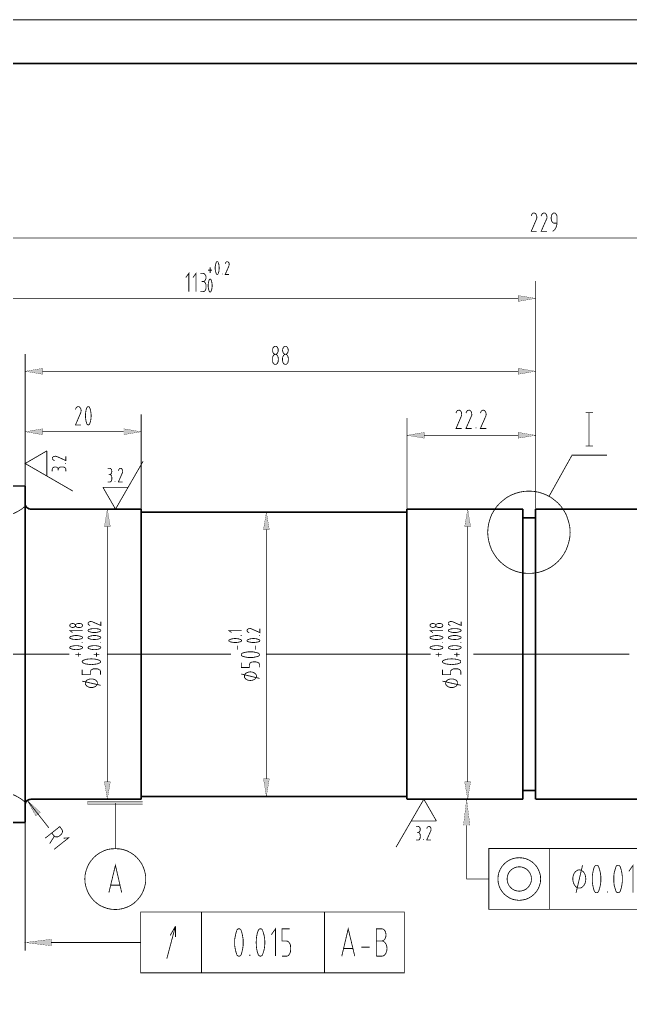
# Model space of a CAD drawing. Header units: millimetres. Extents: x 65 to 1398, y -63 to 357.
# Drawn here: x 216.4 to 280.6, y 90.8 to 193 of the extents above; entities that cross this region are included whole.
import ezdxf

# ---------------------------------------------------------------- set-up
doc = ezdxf.new("R2010")
doc.units = ezdxf.units.MM
doc.header["$LTSCALE"] = 0.25
doc.layers.add('H', color=7, linetype='Continuous')
doc.layers.add('P', color=7, linetype='Continuous')

msp = doc.modelspace()

# ---------------------------------------------------------------- hatches: boundary and pattern name
at = {"layer": 'H', "linetype": 'Continuous'}
for points in [[(268.792, 163.945), (268.792, 163.325), (270.627, 163.646), (268.792, 163.945)], [(218.811, 156.295), (218.811, 155.676), (216.976, 155.997), (218.811, 156.295)], [(268.792, 156.295), (268.792, 155.676), (270.627, 155.997), (268.792, 156.295)], [(218.811, 149.952), (218.811, 149.334), (216.976, 149.643), (218.811, 149.952)], [(227.344, 149.952), (227.344, 149.334), (229.168, 149.643), (227.344, 149.952)], [(258.929, 149.563), (258.929, 148.966), (257.093, 149.265), (258.929, 149.563)], [(268.792, 149.563), (268.792, 148.966), (270.627, 149.265), (268.792, 149.563)], [(225.302, 139.677), (225.922, 139.677), (225.623, 141.5), (225.302, 139.677)], [(242.024, 139.367), (242.632, 139.367), (242.333, 141.202), (242.024, 139.367)], [(263.16, 139.677), (263.78, 139.677), (263.482, 141.5), (263.16, 139.677)], [(225.302, 112.851), (225.922, 112.851), (225.623, 111.016), (225.302, 112.851)], [(242.024, 113.149), (242.632, 113.149), (242.333, 111.326), (242.024, 113.149)], [(263.16, 112.851), (263.78, 112.851), (263.482, 111.016), (263.16, 112.851)], [(218.57, 109.64), (218.112, 109.273), (217.217, 110.879), (218.57, 109.64)], [(223.571, 110.454), (223.571, 110.833), (229.339, 110.833), (229.339, 110.454), (223.571, 110.454)], [(263.367, 111.016), (263.711, 108.287), (263.046, 108.287), (263.367, 111.016)], [(216.976, 95.969), (219.717, 96.313), (219.717, 95.625), (216.976, 95.969)]]:
    msp.add_hatch(color=256, dxfattribs=at).paths.add_polyline_path(points)

# ---------------------------------------------------------------- linework, layer by layer
at = {"layer": 'P'}
for points, const_width in [([(147.063, 0.882), (418.677, 0.882), (418.677, 192.926), (147.063, 192.926), (147.063, 0.882)], 0.0858), ([(169.92, 5.458), (414.112, 5.458), (414.112, 188.35), (169.92, 188.35), (169.92, 5.458)], 0.171), ([(270.455, 172.626), (270.34, 172.615), (270.26, 172.546), (270.191, 172.431), (270.157, 172.305)], 0.0858), ([(270.707, 171.984), (270.742, 172.099), (270.742, 172.225), (270.73, 172.351), (270.684, 172.454), (270.616, 172.557), (270.535, 172.615), (270.455, 172.626)], 0.0858), ([(271.499, 172.626), (271.407, 172.615), (271.326, 172.546), (271.235, 172.431), (271.2, 172.305)], 0.0858), ([(271.763, 171.984), (271.808, 172.099), (271.808, 172.225), (271.785, 172.351), (271.751, 172.454), (271.682, 172.557), (271.602, 172.615), (271.499, 172.626)], 0.0858), ([(272.404, 170.711), (272.53, 170.791), (272.646, 170.906), (272.737, 171.055), (272.806, 171.239), (272.852, 171.411), (272.863, 171.617), (272.863, 172.202), (272.852, 172.339), (272.806, 172.454), (272.737, 172.546), (272.657, 172.615), (272.565, 172.626), (272.473, 172.615), (272.393, 172.546), (272.324, 172.454), (272.29, 172.339), (272.255, 172.202), (272.255, 171.995), (272.29, 171.858), (272.324, 171.743), (272.393, 171.651), (272.473, 171.583), (272.565, 171.56), (272.863, 171.56)], 0.0858), ([(270.707, 171.984), (270.157, 170.711), (270.742, 170.711)], 0.0858), ([(271.763, 171.984), (271.2, 170.711), (271.808, 170.711)], 0.0858), ([(203.558, 170), (339.531, 170)], 0.0858), ([(237.264, 167.454), (237.218, 167.511), (237.149, 167.523), (237.092, 167.511), (237.058, 167.454)], 0.0858), ([(238.205, 167.523), (238.113, 167.488), (238.044, 167.408), (237.999, 167.293)], 0.0858), ([(238.388, 167.064), (238.411, 167.179), (238.411, 167.317), (238.377, 167.419), (238.296, 167.488), (238.205, 167.523)], 0.0858), ([(236.197, 166.628), (236.622, 166.628)], 0.0858), ([(236.415, 166.319), (236.415, 166.927)], 0.0858), ([(237.058, 167.454), (236.989, 167.213), (236.943, 166.972), (236.943, 166.72), (236.989, 166.479), (237.058, 166.25)], 0.0858), ([(237.264, 166.25), (237.333, 166.479), (237.356, 166.72), (237.356, 166.972), (237.333, 167.213), (237.264, 167.454)], 0.0858), ([(238.388, 167.064), (237.999, 166.17), (238.411, 166.17)], 0.0858), ([(234.168, 164.369), (234.168, 166.284), (233.858, 165.848)], 0.0858), ([(234.924, 164.369), (234.924, 166.284), (234.615, 165.848)], 0.0858), ([(235.372, 166.284), (235.682, 166.284)], 0.0858), ([(235.682, 165.424), (235.774, 165.458), (235.854, 165.505), (235.922, 165.607), (235.969, 165.733), (235.98, 165.848), (235.969, 165.997), (235.922, 166.101), (235.854, 166.192), (235.774, 166.261), (235.682, 166.284)], 0.0858), ([(236.313, 165.607), (236.244, 165.367), (236.209, 165.125), (236.209, 164.873), (236.244, 164.633), (236.313, 164.415)], 0.0858), ([(236.519, 165.607), (236.473, 165.665), (236.415, 165.676), (236.347, 165.665), (236.313, 165.607)], 0.0858), ([(236.519, 164.415), (236.588, 164.633), (236.622, 164.873), (236.622, 165.125), (236.588, 165.367), (236.519, 165.607)], 0.0858), ([(237.058, 166.25), (237.092, 166.192), (237.149, 166.17), (237.218, 166.192), (237.264, 166.25)], 0.0858), ([(237.688, 166.17), (237.688, 166.25)], 0.0858), ([(270.616, 141.512), (270.616, 165.481)], 0.0858), ([(235.682, 165.424), (235.521, 165.424)], 0.0858), ([(235.98, 164.999), (235.969, 165.137), (235.922, 165.252), (235.854, 165.344), (235.774, 165.412), (235.682, 165.424)], 0.0858), ([(235.682, 164.369), (235.774, 164.38), (235.854, 164.449), (235.922, 164.529), (235.969, 164.655), (235.98, 164.793)], 0.0858), ([(235.98, 164.999), (235.98, 164.793)], 0.0858), ([(203.558, 163.658), (268.792, 163.658)], 0.0858), ([(235.682, 164.369), (235.372, 164.369)], 0.0858), ([(236.313, 164.415), (236.347, 164.358), (236.415, 164.323), (236.473, 164.358), (236.519, 164.415)], 0.0858), ([(268.792, 163.956), (268.792, 163.337), (270.616, 163.658), (268.792, 163.956)], 0.0247), ([(243.572, 158.199), (243.56, 158.336), (243.503, 158.451), (243.458, 158.543), (243.354, 158.612), (243.274, 158.623), (243.182, 158.612), (243.09, 158.543), (243.021, 158.451), (242.987, 158.336), (242.976, 158.199), (242.987, 158.084), (243.021, 157.958), (243.09, 157.854), (243.182, 157.809), (243.274, 157.774), (243.354, 157.809), (243.458, 157.854), (243.503, 157.958), (243.56, 158.084), (243.572, 158.199)], 0.0858), ([(244.627, 158.199), (244.605, 158.336), (244.57, 158.451), (244.501, 158.543), (244.421, 158.612), (244.318, 158.623), (244.237, 158.612), (244.157, 158.543), (244.088, 158.451), (244.042, 158.336), (244.019, 158.199), (244.042, 158.084), (244.088, 157.958), (244.157, 157.854), (244.237, 157.809), (244.318, 157.774), (244.421, 157.809), (244.501, 157.854), (244.57, 157.958), (244.605, 158.084), (244.627, 158.199)], 0.0858), ([(216.976, 143.943), (216.976, 157.821)], 0.0858), ([(243.572, 157.35), (243.56, 157.488), (243.503, 157.591), (243.458, 157.694), (243.354, 157.763), (243.274, 157.774), (243.182, 157.763), (243.09, 157.694), (243.021, 157.591), (242.987, 157.488), (242.976, 157.35)], 0.0858), ([(242.976, 157.144), (242.976, 157.35)], 0.0858), ([(243.572, 157.35), (243.572, 157.144)], 0.0858), ([(244.627, 157.35), (244.605, 157.488), (244.57, 157.591), (244.501, 157.694), (244.421, 157.763), (244.318, 157.774), (244.237, 157.763), (244.157, 157.694), (244.088, 157.591), (244.042, 157.488), (244.019, 157.35)], 0.0858), ([(244.019, 157.144), (244.019, 157.35)], 0.0858), ([(244.627, 157.35), (244.627, 157.144)], 0.0858), ([(270.616, 141.512), (270.616, 157.821)], 0.0858), ([(218.8, 156.306), (218.8, 155.687), (216.976, 155.997), (218.8, 156.306)], 0.0247), ([(242.976, 157.144), (242.987, 157.006), (243.021, 156.88), (243.09, 156.8), (243.182, 156.731), (243.274, 156.719), (243.354, 156.731), (243.458, 156.8), (243.503, 156.88), (243.56, 157.006), (243.572, 157.144)], 0.0858), ([(244.019, 157.144), (244.042, 157.006), (244.088, 156.88), (244.157, 156.8), (244.237, 156.731), (244.318, 156.719), (244.421, 156.731), (244.501, 156.8), (244.57, 156.88), (244.605, 157.006), (244.627, 157.144)], 0.0858), ([(268.792, 156.306), (268.792, 155.687), (270.616, 155.997), (268.792, 156.306)], 0.0247), ([(268.792, 155.997), (218.8, 155.997)], 0.0858), ([(222.562, 152.281), (222.446, 152.258), (222.367, 152.2), (222.298, 152.086), (222.263, 151.971)], 0.0858), ([(222.814, 151.638), (222.848, 151.742), (222.859, 151.891), (222.837, 152.006), (222.79, 152.12), (222.722, 152.212), (222.642, 152.269), (222.562, 152.281)], 0.0858), ([(223.456, 152.177), (223.376, 151.913), (223.329, 151.627), (223.307, 151.317), (223.329, 151.031), (223.376, 150.744), (223.456, 150.469)], 0.0858), ([(223.754, 152.177), (223.72, 152.246), (223.651, 152.281), (223.582, 152.281), (223.513, 152.246), (223.456, 152.177)], 0.0858), ([(223.754, 150.469), (223.846, 150.744), (223.892, 151.031), (223.915, 151.317), (223.892, 151.627), (223.846, 151.913), (223.754, 152.177)], 0.0858), ([(216.976, 143.943), (216.976, 151.467)], 0.0858), ([(222.814, 151.638), (222.263, 150.354), (222.859, 150.354)], 0.0858), ([(229.168, 141.512), (229.168, 151.467)], 0.0858), ([(262.805, 151.272), (262.255, 149.987), (262.839, 149.987)], 0.0858), ([(262.553, 151.913), (262.45, 151.891), (262.358, 151.834), (262.289, 151.719), (262.255, 151.593)], 0.0858), ([(262.805, 151.272), (262.839, 151.374), (262.839, 151.512), (262.828, 151.638), (262.794, 151.742), (262.725, 151.834), (262.633, 151.902), (262.553, 151.913)], 0.0858), ([(263.86, 151.272), (263.298, 149.987), (263.906, 149.987)], 0.0858), ([(263.597, 151.913), (263.505, 151.891), (263.424, 151.834), (263.344, 151.719), (263.298, 151.593)], 0.0858), ([(263.86, 151.272), (263.906, 151.374), (263.906, 151.512), (263.895, 151.638), (263.849, 151.742), (263.78, 151.834), (263.699, 151.902), (263.597, 151.913)], 0.0858), ([(265.374, 151.272), (264.812, 149.987), (265.42, 149.987)], 0.0858), ([(265.11, 151.913), (265.019, 151.891), (264.927, 151.834), (264.858, 151.719), (264.812, 151.593)], 0.0858), ([(265.374, 151.272), (265.409, 151.374), (265.42, 151.512), (265.385, 151.638), (265.351, 151.742), (265.283, 151.834), (265.202, 151.902), (265.11, 151.913)], 0.0858), ([(275.891, 151.65), (276.659, 151.65)], 0.0858), ([(276.224, 151.65), (276.224, 148.14)], 0.0858), ([(223.456, 150.469), (223.513, 150.4), (223.582, 150.365), (223.651, 150.365), (223.72, 150.4), (223.754, 150.469)], 0.0858), ([(257.093, 141.512), (257.093, 151.099)], 0.0858), ([(270.616, 141.512), (270.616, 151.099)], 0.0858), ([(218.8, 149.952), (218.8, 149.334), (216.976, 149.643), (218.8, 149.952)], 0.0247), ([(218.8, 149.643), (227.332, 149.643)], 0.0858), ([(227.332, 149.952), (227.332, 149.334), (229.168, 149.643), (227.332, 149.952)], 0.0247), ([(258.917, 149.574), (258.917, 148.966), (257.093, 149.265), (258.917, 149.574)], 0.0247), ([(268.792, 149.265), (258.917, 149.265)], 0.0858), ([(264.354, 149.987), (264.354, 150.09)], 0.0858), ([(268.792, 149.574), (268.792, 148.966), (270.616, 149.265), (268.792, 149.574)], 0.0247), ([(275.891, 148.14), (276.659, 148.14)], 0.0858), ([(219.259, 147.636), (216.976, 146.306), (221.999, 143.404)], 0.0858), ([(219.259, 147.636), (219.259, 144.987)], 0.0858), ([(220.302, 147.04), (220.176, 147.074), (220.038, 147.051), (219.924, 147.017), (219.855, 146.925), (219.82, 146.845)], 0.0858), ([(220.302, 147.04), (221.254, 146.615), (221.254, 147.074)], 0.0858), ([(272.026, 142.854), (274.446, 147.189), (278.105, 147.189)], 0.0858), ([(219.82, 146.845), (219.855, 146.753), (219.935, 146.673), (220.061, 146.615)], 0.0858), ([(221.254, 146.283), (221.173, 146.283)], 0.0858), ([(225.153, 143.794), (226.472, 141.512), (229.374, 146.546)], 0.0858), ([(220.451, 145.709), (220.428, 145.801), (220.359, 145.87), (220.268, 145.927), (220.142, 145.939), (220.015, 145.927), (219.9, 145.87), (219.832, 145.801), (219.82, 145.709)], 0.0858), ([(219.82, 145.48), (219.82, 145.709)], 0.0858), ([(220.772, 145.939), (220.646, 145.927), (220.554, 145.87), (220.485, 145.801), (220.451, 145.709)], 0.0858), ([(220.451, 145.709), (220.451, 145.594)], 0.0858), ([(220.772, 145.939), (220.933, 145.939)], 0.0858), ([(221.254, 145.709), (221.231, 145.801), (221.162, 145.87), (221.059, 145.927), (220.933, 145.939)], 0.0858), ([(221.254, 145.709), (221.254, 145.48)], 0.0858), ([(225.647, 145.801), (225.865, 145.801)], 0.0858), ([(225.865, 145.159), (225.749, 145.159)], 0.0858), ([(225.865, 145.159), (225.945, 145.181), (226.025, 145.25), (226.071, 145.354), (226.082, 145.468), (226.071, 145.594), (226.025, 145.709), (225.945, 145.778), (225.865, 145.801)], 0.0858), ([(226.082, 144.837), (226.071, 144.964), (226.025, 145.055), (225.945, 145.124), (225.865, 145.159)], 0.0858), ([(227.183, 145.307), (226.77, 144.356), (227.229, 144.356)], 0.0858), ([(226.988, 145.801), (226.896, 145.767), (226.816, 145.675), (226.77, 145.549)], 0.0858), ([(227.183, 145.307), (227.229, 145.434), (227.218, 145.571), (227.172, 145.698), (227.091, 145.778), (226.988, 145.801)], 0.0858), ([(225.865, 144.356), (225.647, 144.356)], 0.0858), ([(225.865, 144.356), (225.945, 144.39), (226.025, 144.448), (226.071, 144.551), (226.082, 144.677)], 0.0858), ([(226.082, 144.837), (226.082, 144.677)], 0.0858), ([(226.426, 144.356), (226.426, 144.436)], 0.0858), ([(213.914, 143.943), (216.976, 143.943)], 0.171), ([(216.976, 143.943), (216.976, 108.585)], 0.171), ([(225.153, 143.794), (227.791, 143.794)], 0.0858), ([(274.24, 139.069), (274.216, 139.573), (274.125, 140.032), (273.987, 140.503), (273.815, 140.961), (273.574, 141.386), (273.299, 141.787), (272.978, 142.142), (272.611, 142.452), (272.221, 142.75), (271.785, 142.98), (271.35, 143.163), (270.879, 143.301), (270.397, 143.381), (269.916, 143.404), (269.434, 143.381), (268.952, 143.301), (268.482, 143.163), (268.035, 142.98), (267.61, 142.75), (267.221, 142.452), (266.854, 142.142), (266.532, 141.787), (266.257, 141.386), (266.005, 140.961), (265.833, 140.503), (265.696, 140.032), (265.615, 139.573), (265.58, 139.069), (265.615, 138.587), (265.696, 138.129), (265.833, 137.658), (266.005, 137.2), (266.257, 136.775), (266.532, 136.374), (266.854, 136.018), (267.221, 135.697), (267.61, 135.41), (268.035, 135.181), (268.482, 134.997), (268.952, 134.859), (269.434, 134.78), (269.916, 134.757), (270.397, 134.78), (270.879, 134.859), (271.35, 134.997), (271.785, 135.181), (272.221, 135.41), (272.611, 135.697), (272.978, 136.018), (273.299, 136.374), (273.574, 136.775), (273.815, 137.2), (273.987, 137.658), (274.125, 138.129), (274.216, 138.587), (274.24, 139.069)], 0.0858), ([(216.976, 142.108), (216.999, 141.936), (217.079, 141.752), (217.217, 141.638), (217.389, 141.534), (217.584, 141.512)], 0.171), ([(213.914, 140.755), (214.396, 140.755), (214.878, 140.8), (215.359, 140.915), (215.818, 141.076), (216.242, 141.294), (216.655, 141.546), (217.034, 141.867)], 0.0858), ([(217.584, 141.512), (229.168, 141.512)], 0.171), ([(225.612, 141.512), (223.788, 141.512)], 0.0858), ([(225.302, 139.677), (225.922, 139.677), (225.612, 141.512), (225.302, 139.677)], 0.0247), ([(229.168, 141.512), (229.168, 111.028)], 0.171), ([(229.168, 141.202), (257.093, 141.202)], 0.171), ([(242.322, 141.202), (240.499, 141.202)], 0.0858), ([(242.024, 139.378), (242.632, 139.378), (242.322, 141.202), (242.024, 139.378)], 0.0247), ([(257.093, 141.512), (257.093, 111.028)], 0.171), ([(257.093, 141.512), (269.285, 141.512)], 0.171), ([(263.16, 139.677), (263.78, 139.677), (263.482, 141.512), (263.16, 139.677)], 0.0247), ([(263.367, 141.512), (265.294, 141.512)], 0.0858), ([(269.285, 141.512), (269.285, 111.028)], 0.171), ([(270.616, 141.512), (270.616, 111.028)], 0.171), ([(270.616, 141.512), (290.135, 141.512)], 0.171), ([(269.285, 140.606), (270.616, 140.606)], 0.171), ([(225.612, 112.851), (225.612, 139.677)], 0.0858), ([(242.322, 113.161), (242.322, 139.378)], 0.0858), ([(263.482, 139.677), (263.482, 112.851)], 0.0858), ([(224.029, 129.676), (223.926, 129.699), (223.8, 129.699), (223.685, 129.653), (223.605, 129.573), (223.582, 129.492)], 0.0858), ([(224.029, 129.676), (224.924, 129.286), (224.924, 129.699)], 0.0858), ([(261.899, 129.676), (261.785, 129.699), (261.647, 129.699), (261.532, 129.653), (261.463, 129.573), (261.441, 129.492)], 0.0858), ([(261.899, 129.676), (262.794, 129.286), (262.794, 129.699)], 0.0858), ([(223.02, 128.747), (221.667, 128.747), (221.965, 128.54)], 0.0858), ([(221.965, 129.492), (221.85, 129.481), (221.747, 129.435), (221.678, 129.366), (221.667, 129.286), (221.678, 129.205), (221.747, 129.137), (221.85, 129.091), (221.965, 129.068), (222.08, 129.091), (222.171, 129.137), (222.24, 129.205), (222.263, 129.286), (222.24, 129.366), (222.171, 129.435), (222.08, 129.481), (221.965, 129.492)], 0.0858), ([(222.562, 129.492), (222.446, 129.481), (222.355, 129.435), (222.286, 129.366), (222.263, 129.286), (222.286, 129.205), (222.355, 129.137), (222.446, 129.091), (222.562, 129.068)], 0.0858), ([(222.562, 129.492), (222.71, 129.492)], 0.0858), ([(222.71, 129.068), (222.562, 129.068)], 0.0858), ([(222.71, 129.068), (222.825, 129.091), (222.917, 129.137), (222.985, 129.205), (223.02, 129.286), (222.985, 129.366), (222.917, 129.435), (222.825, 129.481), (222.71, 129.492)], 0.0858), ([(223.662, 128.861), (223.605, 128.816), (223.582, 128.747), (223.605, 128.701), (223.662, 128.655)], 0.0858), ([(223.582, 129.492), (223.605, 129.4), (223.685, 129.332), (223.8, 129.286)], 0.0858), ([(224.844, 128.861), (224.626, 128.93), (224.374, 128.953), (224.132, 128.953), (223.88, 128.93), (223.662, 128.861)], 0.0858), ([(224.844, 128.655), (224.901, 128.701), (224.924, 128.747), (224.901, 128.816), (224.844, 128.861)], 0.0858), ([(239.718, 128.747), (238.377, 128.747), (238.675, 128.54)], 0.0858), ([(240.751, 128.93), (240.636, 128.965), (240.51, 128.953), (240.395, 128.919), (240.315, 128.85), (240.292, 128.747)], 0.0858), ([(240.292, 128.747), (240.315, 128.666), (240.395, 128.586), (240.521, 128.54)], 0.0858), ([(240.751, 128.93), (241.634, 128.54), (241.634, 128.965)], 0.0858), ([(260.867, 128.747), (259.525, 128.747), (259.812, 128.54)], 0.0858), ([(259.812, 129.492), (259.709, 129.481), (259.605, 129.435), (259.536, 129.366), (259.525, 129.286), (259.536, 129.205), (259.605, 129.137), (259.709, 129.091), (259.812, 129.068), (259.938, 129.091), (260.041, 129.137), (260.11, 129.205), (260.121, 129.286), (260.11, 129.366), (260.041, 129.435), (259.938, 129.481), (259.812, 129.492)], 0.0858), ([(260.42, 129.492), (260.317, 129.481), (260.213, 129.435), (260.144, 129.366), (260.121, 129.286), (260.144, 129.205), (260.213, 129.137), (260.317, 129.091), (260.42, 129.068)], 0.0858), ([(260.42, 129.492), (260.569, 129.492)], 0.0858), ([(260.569, 129.068), (260.42, 129.068)], 0.0858), ([(260.569, 129.068), (260.683, 129.091), (260.775, 129.137), (260.844, 129.205), (260.867, 129.286), (260.844, 129.366), (260.775, 129.435), (260.683, 129.481), (260.569, 129.492)], 0.0858), ([(261.521, 128.861), (261.463, 128.816), (261.441, 128.747), (261.463, 128.701), (261.521, 128.655)], 0.0858), ([(261.441, 129.492), (261.463, 129.4), (261.555, 129.332), (261.659, 129.286)], 0.0858), ([(262.702, 128.861), (262.484, 128.93), (262.243, 128.953), (261.991, 128.953), (261.738, 128.93), (261.521, 128.861)], 0.0858), ([(262.702, 128.655), (262.759, 128.701), (262.794, 128.747), (262.759, 128.816), (262.702, 128.861)], 0.0858), ([(221.736, 128.116), (221.678, 128.07), (221.667, 128.025), (221.678, 127.956), (221.736, 127.91)], 0.0858), ([(222.928, 128.116), (222.699, 128.185), (222.47, 128.231), (222.218, 128.231), (221.965, 128.185), (221.736, 128.116)], 0.0858), ([(221.736, 127.91), (221.965, 127.841), (222.218, 127.818), (222.47, 127.818), (222.699, 127.841), (222.928, 127.91)], 0.0858), ([(222.928, 127.91), (222.985, 127.956), (223.02, 128.025), (222.985, 128.07), (222.928, 128.116)], 0.0858), ([(223.662, 128.116), (223.605, 128.07), (223.582, 128.025), (223.605, 127.956), (223.662, 127.91)], 0.0858), ([(223.662, 128.655), (223.88, 128.586), (224.132, 128.54), (224.374, 128.54), (224.626, 128.586), (224.844, 128.655)], 0.0858), ([(224.844, 128.116), (224.626, 128.185), (224.374, 128.231), (224.132, 128.231), (223.88, 128.185), (223.662, 128.116)], 0.0858), ([(223.662, 127.91), (223.88, 127.841), (224.132, 127.818), (224.374, 127.818), (224.626, 127.841), (224.844, 127.91)], 0.0858), ([(224.844, 127.91), (224.901, 127.956), (224.924, 128.025), (224.901, 128.07), (224.844, 128.116)], 0.0858), ([(238.457, 127.795), (238.4, 127.761), (238.377, 127.703), (238.4, 127.635), (238.457, 127.588)], 0.0858), ([(239.638, 127.795), (239.42, 127.875), (239.168, 127.91), (238.927, 127.91), (238.675, 127.875), (238.457, 127.795)], 0.0858), ([(239.718, 128.231), (239.638, 128.231)], 0.0858), ([(239.638, 127.588), (239.696, 127.635), (239.718, 127.703), (239.696, 127.761), (239.638, 127.795)], 0.0858), ([(240.372, 127.795), (240.315, 127.761), (240.292, 127.703), (240.315, 127.635), (240.372, 127.588)], 0.0858), ([(241.565, 127.795), (241.336, 127.875), (241.083, 127.91), (240.842, 127.91), (240.602, 127.875), (240.372, 127.795)], 0.0858), ([(241.634, 128.231), (241.565, 128.231)], 0.0858), ([(241.565, 127.588), (241.623, 127.635), (241.634, 127.703), (241.623, 127.761), (241.565, 127.795)], 0.0858), ([(259.594, 128.116), (259.536, 128.07), (259.525, 128.025), (259.536, 127.956), (259.594, 127.91)], 0.0858), ([(260.798, 128.116), (260.557, 128.185), (260.328, 128.231), (260.075, 128.231), (259.835, 128.185), (259.594, 128.116)], 0.0858), ([(259.594, 127.91), (259.835, 127.841), (260.075, 127.818), (260.328, 127.818), (260.557, 127.841), (260.798, 127.91)], 0.0858), ([(260.798, 127.91), (260.844, 127.956), (260.878, 128.025), (260.844, 128.07), (260.798, 128.116)], 0.0858), ([(261.521, 128.116), (261.463, 128.07), (261.441, 128.025), (261.463, 127.956), (261.521, 127.91)], 0.0858), ([(261.521, 128.655), (261.738, 128.586), (261.991, 128.54), (262.243, 128.54), (262.484, 128.586), (262.702, 128.655)], 0.0858), ([(262.702, 128.116), (262.484, 128.185), (262.243, 128.231), (261.991, 128.231), (261.738, 128.185), (261.521, 128.116)], 0.0858), ([(261.521, 127.91), (261.738, 127.841), (261.991, 127.818), (262.243, 127.818), (262.484, 127.841), (262.702, 127.91)], 0.0858), ([(262.702, 127.91), (262.759, 127.956), (262.794, 128.025), (262.759, 128.07), (262.702, 128.116)], 0.0858), ([(221.736, 127.073), (221.678, 127.015), (221.667, 126.958), (221.678, 126.9), (221.736, 126.855)], 0.0858), ([(222.928, 127.073), (222.699, 127.13), (222.47, 127.164), (222.218, 127.164), (221.965, 127.13), (221.736, 127.073)], 0.0858), ([(221.736, 126.855), (221.965, 126.786), (222.218, 126.752), (222.47, 126.752), (222.699, 126.786), (222.928, 126.855)], 0.0858), ([(223.02, 127.486), (222.928, 127.486)], 0.0858), ([(222.928, 126.855), (222.985, 126.9), (223.02, 126.958), (222.985, 127.015), (222.928, 127.073)], 0.0858), ([(223.662, 127.073), (223.605, 127.015), (223.582, 126.958), (223.605, 126.9), (223.662, 126.855)], 0.0858), ([(224.844, 127.073), (224.626, 127.13), (224.374, 127.164), (224.132, 127.164), (223.88, 127.13), (223.662, 127.073)], 0.0858), ([(223.662, 126.855), (223.88, 126.786), (224.132, 126.752), (224.374, 126.752), (224.626, 126.786), (224.844, 126.855)], 0.0858), ([(224.924, 127.486), (224.844, 127.486)], 0.0858), ([(224.844, 126.855), (224.901, 126.9), (224.924, 126.958), (224.901, 127.015), (224.844, 127.073)], 0.0858), ([(238.457, 127.588), (238.675, 127.531), (238.927, 127.497), (239.168, 127.497), (239.42, 127.531), (239.638, 127.588)], 0.0858), ([(239.272, 126.752), (239.272, 127.164)], 0.0858), ([(240.372, 127.588), (240.602, 127.531), (240.842, 127.497), (241.083, 127.497), (241.336, 127.531), (241.565, 127.588)], 0.0858), ([(241.198, 126.752), (241.198, 127.164)], 0.0858), ([(259.594, 127.073), (259.536, 127.015), (259.525, 126.958), (259.536, 126.9), (259.594, 126.855)], 0.0858), ([(260.798, 127.073), (260.557, 127.13), (260.328, 127.164), (260.075, 127.164), (259.835, 127.13), (259.594, 127.073)], 0.0858), ([(259.594, 126.855), (259.835, 126.786), (260.075, 126.752), (260.328, 126.752), (260.557, 126.786), (260.798, 126.855)], 0.0858), ([(260.867, 127.486), (260.798, 127.486)], 0.0858), ([(260.798, 126.855), (260.844, 126.9), (260.878, 126.958), (260.844, 127.015), (260.798, 127.073)], 0.0858), ([(261.521, 127.073), (261.463, 127.015), (261.441, 126.958), (261.463, 126.9), (261.521, 126.855)], 0.0858), ([(262.702, 127.073), (262.484, 127.13), (262.243, 127.164), (261.991, 127.164), (261.738, 127.13), (261.521, 127.073)], 0.0858), ([(261.521, 126.855), (261.738, 126.786), (261.991, 126.752), (262.243, 126.752), (262.484, 126.786), (262.702, 126.855)], 0.0858), ([(262.794, 127.486), (262.702, 127.486)], 0.0858), ([(262.702, 126.855), (262.759, 126.9), (262.794, 126.958), (262.759, 127.015), (262.702, 127.073)], 0.0858), ([(214.178, 126.27), (221.61, 126.27)], 0.0858), ([(222.859, 126.213), (222.263, 126.213)], 0.0858), ([(222.562, 126.006), (222.562, 126.442)], 0.0858), ([(223.089, 125.627), (223.02, 125.582), (222.974, 125.513), (222.974, 125.444), (223.02, 125.375), (223.089, 125.341)], 0.0858), ([(224.787, 125.627), (224.511, 125.719), (224.224, 125.765), (223.937, 125.776), (223.64, 125.765), (223.341, 125.719), (223.089, 125.627)], 0.0858), ([(224.775, 126.213), (224.19, 126.213)], 0.0858), ([(224.476, 126.006), (224.476, 126.442)], 0.0858), ([(224.787, 125.341), (224.855, 125.375), (224.889, 125.444), (224.889, 125.513), (224.855, 125.582), (224.787, 125.627)], 0.0858), ([(225.612, 126.27), (238.618, 126.27)], 0.0858), ([(239.787, 126.373), (239.718, 126.315), (239.696, 126.258), (239.696, 126.189), (239.718, 126.121), (239.787, 126.063)], 0.0858), ([(241.496, 126.373), (241.221, 126.453), (240.934, 126.51), (240.647, 126.522), (240.361, 126.51), (240.063, 126.453), (239.787, 126.373)], 0.0858), ([(239.787, 126.063), (240.063, 125.983), (240.361, 125.926), (240.647, 125.914), (240.934, 125.926), (241.221, 125.983), (241.496, 126.063)], 0.0858), ([(241.496, 126.063), (241.565, 126.121), (241.611, 126.189), (241.611, 126.258), (241.565, 126.315), (241.496, 126.373)], 0.0858), ([(242.322, 126.27), (259.594, 126.27)], 0.0858), ([(260.729, 126.213), (260.121, 126.213)], 0.0858), ([(260.42, 126.006), (260.42, 126.442)], 0.0858), ([(260.947, 125.627), (260.878, 125.582), (260.833, 125.513), (260.833, 125.444), (260.878, 125.375), (260.947, 125.341)], 0.0858), ([(262.656, 125.627), (262.381, 125.719), (262.082, 125.765), (261.796, 125.776), (261.498, 125.765), (261.211, 125.719), (260.947, 125.627)], 0.0858), ([(262.633, 126.213), (262.048, 126.213)], 0.0858), ([(262.335, 126.006), (262.335, 126.442)], 0.0858), ([(262.656, 125.341), (262.725, 125.375), (262.748, 125.444), (262.748, 125.513), (262.725, 125.582), (262.656, 125.627)], 0.0858), ([(264.078, 126.27), (280.478, 126.27)], 0.0858), ([(224.901, 124.125), (224.901, 124.435), (224.878, 124.527), (224.821, 124.607), (224.718, 124.664), (224.603, 124.722), (224.476, 124.733), (224.259, 124.733), (224.121, 124.722), (224.006, 124.664), (223.915, 124.607), (223.857, 124.527), (223.823, 124.435), (223.823, 124.125), (222.974, 124.125), (222.974, 124.653)], 0.0858), ([(223.089, 125.341), (223.341, 125.237), (223.64, 125.203), (223.937, 125.169), (224.224, 125.203), (224.511, 125.237), (224.787, 125.341)], 0.0858), ([(241.611, 124.871), (241.611, 125.157), (241.577, 125.261), (241.53, 125.341), (241.428, 125.41), (241.302, 125.444), (241.186, 125.467), (240.957, 125.467), (240.842, 125.444), (240.716, 125.41), (240.613, 125.341), (240.567, 125.261), (240.533, 125.157), (240.533, 124.871), (239.684, 124.871), (239.684, 125.387)], 0.0858), ([(262.759, 124.125), (262.759, 124.435), (262.737, 124.527), (262.679, 124.607), (262.587, 124.664), (262.461, 124.722), (262.324, 124.733), (262.117, 124.733), (261.98, 124.722), (261.865, 124.664), (261.773, 124.607), (261.704, 124.527), (261.693, 124.435), (261.693, 124.125), (260.833, 124.125), (260.833, 124.653)], 0.0858), ([(260.947, 125.341), (261.211, 125.237), (261.498, 125.203), (261.796, 125.169), (262.082, 125.203), (262.381, 125.237), (262.656, 125.341)], 0.0858), ([(223.937, 123.666), (223.777, 123.655), (223.616, 123.62), (223.479, 123.54), (223.376, 123.437), (223.318, 123.345), (223.296, 123.219), (223.318, 123.105), (223.376, 123.001), (223.479, 122.898), (223.616, 122.829), (223.777, 122.772), (223.937, 122.76), (224.098, 122.772), (224.259, 122.829), (224.396, 122.898), (224.488, 123.001), (224.557, 123.105), (224.568, 123.219), (224.557, 123.345), (224.488, 123.437), (224.396, 123.54), (224.259, 123.62), (224.098, 123.655), (223.937, 123.666)], 0.0858), ([(241.611, 123.724), (239.684, 124.183)], 0.0858), ([(240.647, 124.411), (240.476, 124.4), (240.326, 124.343), (240.189, 124.274), (240.097, 124.183), (240.028, 124.068), (240.017, 123.965), (240.028, 123.838), (240.097, 123.724), (240.189, 123.632), (240.326, 123.563), (240.476, 123.517), (240.647, 123.506), (240.808, 123.517), (240.957, 123.563), (241.095, 123.632), (241.198, 123.724), (241.267, 123.838), (241.29, 123.965), (241.267, 124.068), (241.198, 124.183), (241.095, 124.274), (240.957, 124.343), (240.808, 124.4), (240.647, 124.411)], 0.0858), ([(261.796, 123.666), (261.635, 123.655), (261.463, 123.62), (261.348, 123.54), (261.234, 123.437), (261.177, 123.345), (261.154, 123.219), (261.177, 123.105), (261.234, 123.001), (261.348, 122.898), (261.463, 122.829), (261.635, 122.772), (261.796, 122.76), (261.968, 122.772), (262.117, 122.829), (262.255, 122.898), (262.346, 123.001), (262.415, 123.105), (262.426, 123.219), (262.415, 123.345), (262.346, 123.437), (262.255, 123.54), (262.117, 123.62), (261.968, 123.655), (261.796, 123.666)], 0.0858), ([(224.901, 123.001), (222.974, 123.437)], 0.0858), ([(262.759, 123.001), (260.833, 123.437)], 0.0858), ([(225.302, 112.851), (225.922, 112.851), (225.612, 111.028), (225.302, 112.851)], 0.0247), ([(242.024, 113.161), (242.632, 113.161), (242.322, 111.326), (242.024, 113.161)], 0.0247), ([(263.16, 112.851), (263.78, 112.851), (263.482, 111.028), (263.16, 112.851)], 0.0247), ([(217.034, 110.672), (216.655, 110.982), (216.242, 111.246), (215.818, 111.463), (215.359, 111.624), (214.878, 111.739), (214.396, 111.796), (213.914, 111.796)], 0.0858), ([(229.168, 111.326), (257.093, 111.326)], 0.171), ([(242.322, 111.326), (240.499, 111.326)], 0.0858), ([(269.285, 111.934), (270.616, 111.934)], 0.171), ([(217.584, 111.028), (217.389, 110.993), (217.217, 110.913), (217.079, 110.776), (216.999, 110.592), (216.976, 110.42)], 0.171), ([(218.57, 109.651), (218.1, 109.273), (217.205, 110.89), (218.57, 109.651)], 0.0247), ([(219.465, 108.023), (217.205, 110.89)], 0.0858), ([(217.584, 111.028), (229.168, 111.028)], 0.171), ([(223.571, 110.466), (223.571, 110.833), (229.328, 110.833), (229.328, 110.466), (223.571, 110.466)], 0.0247), ([(225.566, 111.028), (227.447, 111.028)], 0.0858), ([(226.461, 110.638), (226.461, 105.832)], 0.0858), ([(260.19, 108.746), (258.871, 111.028), (255.958, 106.004)], 0.0858), ([(257.093, 111.028), (269.285, 111.028)], 0.171), ([(263.367, 111.028), (263.711, 108.287), (263.034, 108.287), (263.367, 111.028)], 0.0247), ([(263.367, 111.028), (265.294, 111.028)], 0.0858), ([(270.616, 111.028), (290.135, 111.028)], 0.171), ([(213.914, 108.585), (216.976, 108.585)], 0.171), ([(216.976, 108.585), (216.976, 95.097)], 0.0858), ([(260.19, 108.746), (257.541, 108.746)], 0.0858), ([(263.367, 108.287), (263.367, 102.644), (265.696, 102.644)], 0.0858), ([(219.098, 106.945), (220.612, 108.149), (220.841, 107.839)], 0.0858), ([(220.004, 107.186), (219.763, 107.484)], 0.0858), ([(220.004, 107.186), (220.073, 107.117), (220.164, 107.082), (220.29, 107.071), (220.417, 107.082), (220.543, 107.14), (220.646, 107.231), (220.761, 107.323), (220.829, 107.426), (220.887, 107.541), (220.898, 107.656), (220.887, 107.759), (220.841, 107.839)], 0.0858), ([(258.045, 108.172), (258.275, 108.172)], 0.0858), ([(258.275, 107.541), (258.149, 107.541)], 0.0858), ([(258.275, 107.541), (258.356, 107.553), (258.424, 107.633), (258.482, 107.736), (258.493, 107.863), (258.482, 107.977), (258.424, 108.081), (258.356, 108.149), (258.275, 108.172)], 0.0858), ([(258.493, 107.209), (258.482, 107.335), (258.424, 107.45), (258.356, 107.518), (258.275, 107.541)], 0.0858), ([(259.594, 107.69), (259.17, 106.738), (259.629, 106.738)], 0.0858), ([(259.399, 108.172), (259.307, 108.149), (259.227, 108.069), (259.17, 107.943)], 0.0858), ([(259.594, 107.69), (259.629, 107.817), (259.629, 107.954), (259.571, 108.069), (259.502, 108.149), (259.399, 108.172)], 0.0858), ([(220.038, 107.129), (219.556, 106.36)], 0.0858), ([(220.026, 105.764), (221.541, 106.968), (221.024, 106.934)], 0.0858), ([(258.275, 106.738), (258.045, 106.738)], 0.0858), ([(258.275, 106.738), (258.356, 106.761), (258.424, 106.83), (258.482, 106.934), (258.493, 107.06)], 0.0858), ([(258.493, 107.209), (258.493, 107.06)], 0.0858), ([(258.837, 106.738), (258.837, 106.807)], 0.0858), ([(229.649, 102.644), (229.626, 103.057), (229.534, 103.47), (229.396, 103.871), (229.225, 104.238), (228.984, 104.582), (228.709, 104.904), (228.399, 105.179), (228.055, 105.408), (227.677, 105.603), (227.287, 105.74), (226.874, 105.809), (226.461, 105.832), (226.025, 105.809), (225.612, 105.74), (225.234, 105.603), (224.844, 105.408), (224.5, 105.179), (224.19, 104.904), (223.915, 104.582), (223.674, 104.238), (223.502, 103.871), (223.364, 103.47), (223.272, 103.057), (223.249, 102.644), (223.272, 102.231), (223.364, 101.818), (223.502, 101.417), (223.674, 101.05), (223.915, 100.694), (224.19, 100.373), (224.5, 100.098), (224.844, 99.857), (225.234, 99.685), (225.612, 99.547), (226.025, 99.467), (226.461, 99.433), (226.874, 99.467), (227.287, 99.547), (227.677, 99.685), (228.055, 99.857), (228.399, 100.098), (228.709, 100.373), (228.984, 100.694), (229.225, 101.05), (229.396, 101.417), (229.534, 101.818), (229.626, 102.231), (229.649, 102.644)], 0.0858), ([(265.696, 99.456), (265.696, 105.856), (272.095, 105.856), (272.095, 99.456), (265.696, 99.456)], 0.0858), ([(272.095, 99.456), (285.02, 99.456), (285.02, 105.856), (272.095, 105.856)], 0.0858), ([(225.773, 101.199), (226.461, 104.089), (227.126, 101.199)], 0.0858), ([(271.143, 102.644), (271.12, 103), (271.028, 103.344), (270.891, 103.665), (270.718, 103.963), (270.478, 104.227), (270.225, 104.456), (269.916, 104.64), (269.583, 104.778), (269.239, 104.857), (268.895, 104.88), (268.54, 104.857), (268.196, 104.778), (267.886, 104.64), (267.576, 104.456), (267.313, 104.227), (267.083, 103.963), (266.9, 103.665), (266.762, 103.344), (266.681, 103), (266.659, 102.644), (266.681, 102.3), (266.762, 101.956), (266.9, 101.623), (267.083, 101.337), (267.313, 101.062), (267.576, 100.844), (267.886, 100.649), (268.196, 100.511), (268.54, 100.442), (268.895, 100.396), (269.239, 100.442), (269.583, 100.511), (269.916, 100.649), (270.225, 100.844), (270.478, 101.062), (270.718, 101.337), (270.891, 101.623), (271.028, 101.956), (271.12, 102.3), (271.143, 102.644)], 0.0858), ([(280.857, 101.211), (280.857, 104.089), (280.41, 103.447)], 0.0858), ([(270.179, 102.644), (270.157, 102.896), (270.088, 103.137), (269.962, 103.355), (269.813, 103.55), (269.606, 103.711), (269.377, 103.826), (269.147, 103.906), (268.895, 103.928), (268.654, 103.906), (268.402, 103.826), (268.184, 103.711), (267.989, 103.55), (267.828, 103.355), (267.714, 103.137), (267.645, 102.896), (267.622, 102.644), (267.645, 102.392), (267.714, 102.162), (267.828, 101.945), (267.989, 101.75), (268.184, 101.577), (268.402, 101.463), (268.654, 101.394), (268.895, 101.359), (269.147, 101.394), (269.377, 101.463), (269.606, 101.577), (269.813, 101.75), (269.962, 101.945), (270.088, 102.162), (270.157, 102.392), (270.179, 102.644)], 0.0858), ([(275.891, 102.644), (275.868, 102.862), (275.822, 103.068), (275.742, 103.252), (275.627, 103.401), (275.501, 103.504), (275.352, 103.584), (275.203, 103.607), (275.054, 103.584), (274.916, 103.504), (274.79, 103.401), (274.675, 103.252), (274.595, 103.068), (274.538, 102.862), (274.526, 102.644), (274.538, 102.437), (274.595, 102.231), (274.675, 102.048), (274.79, 101.898), (274.916, 101.772), (275.054, 101.703), (275.203, 101.692), (275.352, 101.703), (275.501, 101.772), (275.627, 101.898), (275.742, 102.048), (275.822, 102.231), (275.868, 102.437), (275.891, 102.644)], 0.0858), ([(274.87, 101.211), (275.547, 104.089)], 0.0858), ([(276.785, 103.928), (276.694, 103.619), (276.625, 103.298), (276.579, 102.976), (276.568, 102.644), (276.579, 102.311), (276.625, 101.979), (276.694, 101.67), (276.785, 101.359)], 0.0858), ([(277.244, 103.928), (277.187, 104.02), (277.107, 104.078), (277.015, 104.089), (276.935, 104.078), (276.854, 104.02), (276.785, 103.928)], 0.0858), ([(277.244, 101.359), (277.336, 101.67), (277.416, 101.979), (277.462, 102.311), (277.474, 102.644), (277.462, 102.976), (277.416, 103.298), (277.336, 103.619), (277.244, 103.928)], 0.0858), ([(279.056, 103.928), (278.965, 103.619), (278.873, 103.298), (278.839, 102.976), (278.827, 102.644), (278.839, 102.311), (278.873, 101.979), (278.965, 101.67), (279.056, 101.359)], 0.0858), ([(279.515, 103.928), (279.447, 104.02), (279.378, 104.078), (279.274, 104.089), (279.194, 104.078), (279.114, 104.02), (279.056, 103.928)], 0.0858), ([(279.515, 101.359), (279.607, 101.67), (279.675, 101.979), (279.722, 102.311), (279.733, 102.644), (279.722, 102.976), (279.675, 103.298), (279.607, 103.619), (279.515, 103.928)], 0.0858), ([(226.943, 101.99), (225.979, 101.99)], 0.0858), ([(276.785, 101.359), (276.854, 101.279), (276.935, 101.222), (277.015, 101.211), (277.107, 101.222), (277.187, 101.279), (277.244, 101.359)], 0.0858), ([(278.15, 101.211), (278.15, 101.359)], 0.0858), ([(279.056, 101.359), (279.114, 101.279), (279.194, 101.222), (279.274, 101.211), (279.378, 101.222), (279.447, 101.279), (279.515, 101.359)], 0.0858), ([(229.11, 92.781), (229.11, 99.169), (235.51, 99.169), (235.51, 92.781), (229.11, 92.781)], 0.0858), ([(235.51, 92.781), (248.435, 92.781), (248.435, 99.169), (235.51, 99.169)], 0.0858), ([(248.435, 92.781), (256.83, 92.781), (256.83, 99.169), (248.435, 99.169)], 0.0858), ([(232.768, 97.678), (231.863, 94.272)], 0.0858), ([(232.768, 97.678), (232.207, 96.703)], 0.0858), ([(232.768, 97.678), (232.768, 96.566)], 0.0858), ([(239.214, 97.254), (239.122, 96.944), (239.053, 96.623), (238.996, 96.313), (238.985, 95.969), (238.996, 95.636), (239.053, 95.304), (239.122, 94.995), (239.214, 94.685)], 0.0858), ([(239.673, 97.254), (239.604, 97.346), (239.535, 97.403), (239.432, 97.414), (239.352, 97.403), (239.272, 97.346), (239.214, 97.254)], 0.0858), ([(239.673, 94.685), (239.764, 94.995), (239.833, 95.304), (239.879, 95.636), (239.891, 95.969), (239.879, 96.313), (239.833, 96.623), (239.764, 96.944), (239.673, 97.254)], 0.0858), ([(241.473, 97.254), (241.37, 96.944), (241.302, 96.623), (241.267, 96.313), (241.255, 95.969), (241.267, 95.636), (241.302, 95.304), (241.37, 94.995), (241.473, 94.685)], 0.0858), ([(241.921, 97.254), (241.875, 97.346), (241.783, 97.403), (241.703, 97.414), (241.623, 97.403), (241.542, 97.346), (241.473, 97.254)], 0.0858), ([(241.921, 94.685), (242.024, 94.995), (242.104, 95.304), (242.15, 95.636), (242.162, 95.969), (242.15, 96.313), (242.104, 96.623), (242.024, 96.944), (241.921, 97.254)], 0.0858), ([(243.285, 94.536), (243.285, 97.414), (242.838, 96.783)], 0.0858), ([(243.962, 94.536), (244.421, 94.536), (244.536, 94.547), (244.65, 94.616), (244.731, 94.719), (244.811, 94.857), (244.857, 95.006), (244.868, 95.166), (244.868, 95.488), (244.857, 95.671), (244.811, 95.82), (244.731, 95.935), (244.65, 96.049), (244.536, 96.107), (244.421, 96.13), (243.962, 96.13), (243.962, 97.414), (244.765, 97.414)], 0.0858), ([(250.247, 94.536), (250.924, 97.414), (251.612, 94.536)], 0.0858), ([(254.433, 96.13), (254.559, 96.164), (254.674, 96.222), (254.766, 96.325), (254.835, 96.451), (254.88, 96.6), (254.892, 96.783), (254.88, 96.944), (254.835, 97.093), (254.766, 97.22), (254.674, 97.334), (254.559, 97.391), (254.433, 97.414), (253.871, 97.414), (253.871, 94.536)], 0.0858), ([(216.976, 95.969), (219.717, 96.313), (219.717, 95.625), (216.976, 95.969)], 0.0247), ([(253.871, 94.536), (254.433, 94.536), (254.559, 94.547), (254.685, 94.605), (254.789, 94.696), (254.88, 94.845), (254.949, 94.995), (254.984, 95.155), (254.995, 95.339), (254.984, 95.51), (254.949, 95.683), (254.88, 95.831), (254.789, 95.958), (254.685, 96.049), (254.559, 96.118), (254.433, 96.13), (253.871, 96.13)], 0.0858), ([(219.717, 95.969), (229.11, 95.969)], 0.0858), ([(251.405, 95.339), (250.442, 95.339)], 0.0858), ([(252.289, 95.488), (253.194, 95.488)], 0.0858), ([(239.214, 94.685), (239.272, 94.605), (239.352, 94.547), (239.432, 94.536), (239.535, 94.547), (239.604, 94.605), (239.673, 94.685)], 0.0858), ([(240.578, 94.536), (240.578, 94.685)], 0.0858), ([(241.473, 94.685), (241.542, 94.605), (241.623, 94.547), (241.703, 94.536), (241.783, 94.547), (241.875, 94.605), (241.921, 94.685)], 0.0858)]:
    msp.add_lwpolyline(points, dxfattribs=dict(at, const_width=const_width))

doc.saveas('drawing.dxf')
